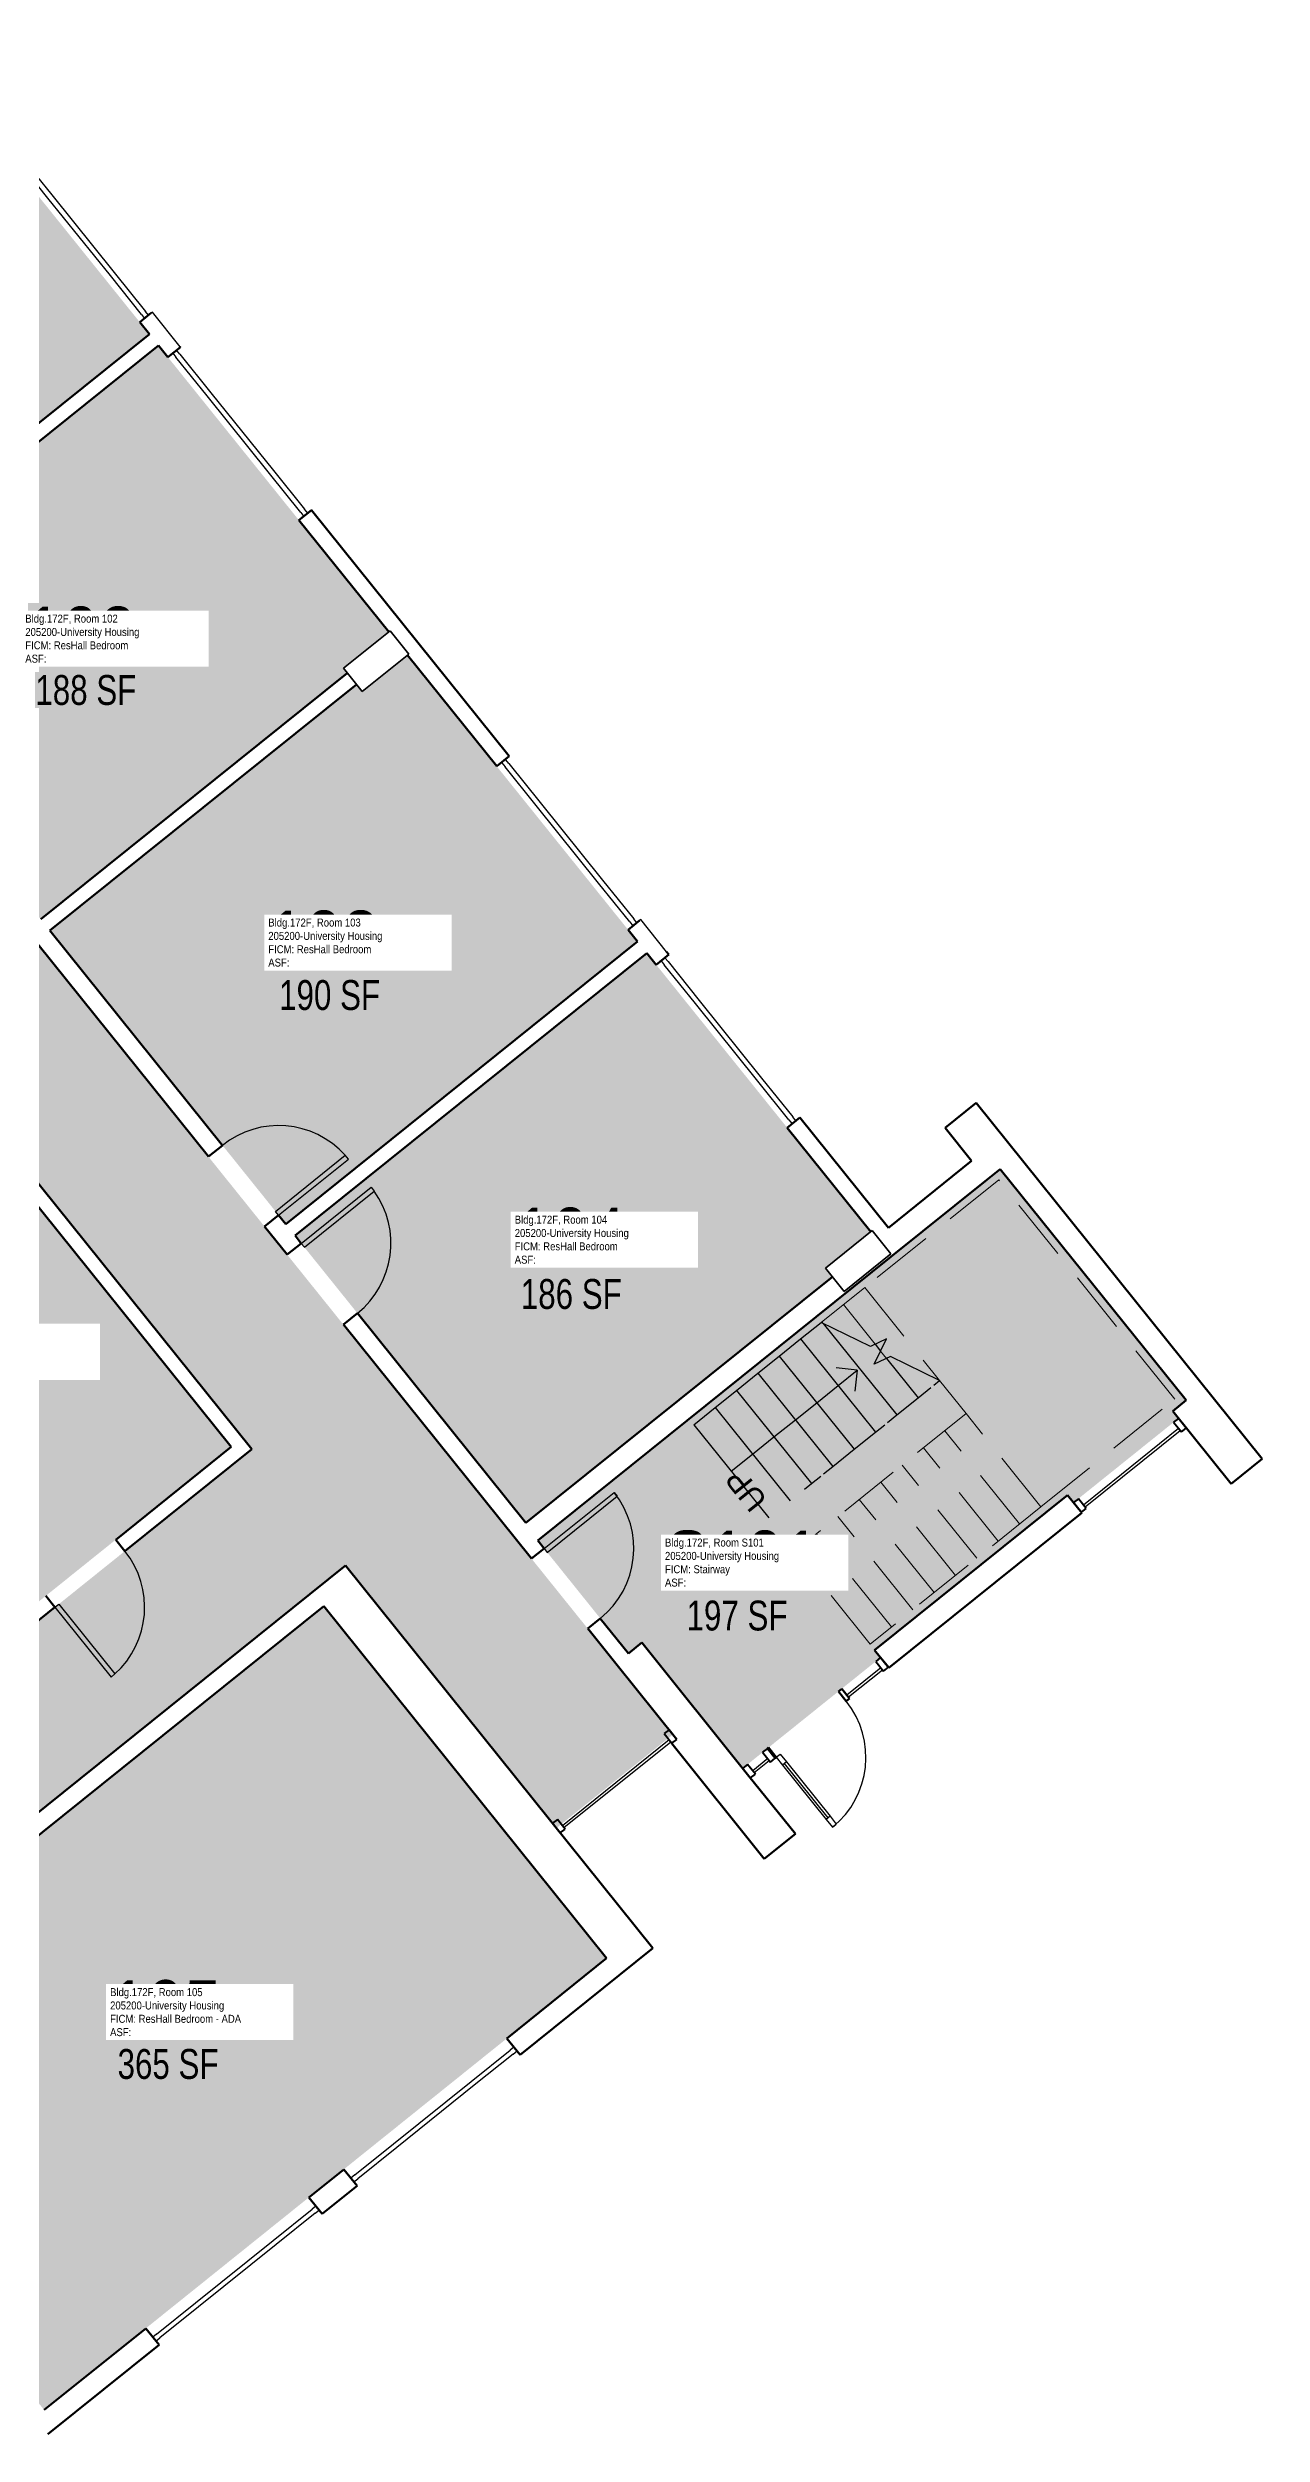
# Model space of a CAD drawing. Header units: inches. Extents: x 69234257 to 69236626, y 27656183 to 27658523.
# Drawn here: x 69236139 to 69236626, y 27656351 to 27657309 of the extents above; entities that cross this region are included whole.
import ezdxf
from ezdxf.enums import TextEntityAlignment as Align

# ---------------------------------------------------------------- set-up
doc = ezdxf.new("R2010")
doc.units = ezdxf.units.IN
doc.header["$LTSCALE"] = 100
doc.header["$MEASUREMENT"] = 0
doc.linetypes.add('DASHED2', pattern=[0.375, 0.25, -0.125])
for name, color, linetype in [('A-COLS', 5, 'CONTINUOUS'), ('A-DOOR', 2, 'CONTINUOUS'), ('A-FLOR', 3, 'CONTINUOUS'), ('A-GLAZ', 1, 'CONTINUOUS'), ('A-IDEN-RNUM', 7, 'CONTINUOUS'), ('A-IDEN-SNUM', 4, 'CONTINUOUS'), ('A-IDEN-VNUM', 4, 'CONTINUOUS'), ('A-WALL', 5, 'CONTINUOUS'), ('AREA-TEXT', 3, 'CONTINUOUS'), ('Rooms-Category-Color', 7, 'CONTINUOUS'), ('Rooms-College-Color', 7, 'CONTINUOUS'), ('Rooms-Department-Color', 7, 'CONTINUOUS'), ('Rooms-Division-Color', 7, 'CONTINUOUS'), ('Rooms-Information', 7, 'CONTINUOUS')]:
    doc.layers.add(name, color=color, linetype=linetype)
doc.styles.add('Arial', font='arial.ttf')
doc.styles.add('CP_AREA', font='arial.ttf', dxfattribs={"height": 15})
doc.styles.add('CP_ROOMSNUMBER', font='arial.ttf', dxfattribs={"height": 1})
doc.styles.add('CP_ROOMVNUMBER', font='arial.ttf', dxfattribs={"width": 0.85, "height": 0.075})

msp = doc.modelspace()

# ---------------------------------------------------------------- hatches: boundary and pattern name
at = {"layer": 'Rooms-Category-Color', "true_color": 0x728ef3}
for points in [[(69236067.04, 27657296.88), (69235943.96, 27657197.99), (69235972.85, 27657162.04), (69235974.73, 27657159.7), (69236038.31, 27657080.57), (69236179.55, 27657194.06), (69236087.13, 27657309.09), (69236068.95, 27657294.49)], [(69236135.94, 27656959.06), (69236259.01, 27657057.94), (69236257.48, 27657059.85), (69236275.65, 27657074.45), (69236183.23, 27657189.48), (69236041.99, 27657075.99)], [(69236375.59, 27656950.06), (69236283.17, 27657065.09), (69236265, 27657050.49), (69236262.69, 27657053.36), (69236139.62, 27656954.48), (69236234.35, 27656836.57)], [(69236330.73, 27656716.62), (69236453.8, 27656815.5), (69236451.02, 27656818.96), (69236469.19, 27656833.56), (69236379.27, 27656945.48), (69236238.03, 27656831.99)], [(69236249.55, 27656683.15), (69236023.72, 27656501.7), (69236137.32, 27656360.31), (69236363.15, 27656541.75)]]:
    msp.add_hatch(color=171, dxfattribs=at).paths.add_polyline_path(points)
at = {"layer": 'Rooms-Category-Color', "true_color": 0xadadad}
for points in [[(69236043.92, 27656353.73), (69236090.64, 27656391.27), (69236005.93, 27656496.71), (69236017.38, 27656505.91), (69236246.81, 27656690.25), (69236258.26, 27656699.44), (69236342.97, 27656594.01), (69236387.65, 27656629.91), (69236389.74, 27656631.59), (69236372.28, 27656653.32), (69236366.81, 27656660.14), (69236327.74, 27656708.77), (69236325.08, 27656712.08), (69236325.04, 27656712.13), (69236230.54, 27656829.74), (69236132.12, 27656952.23), (69236034.49, 27657073.74), (69235969.04, 27657155.21), (69235922.26, 27657117.63), (69235925.65, 27657113.41), (69235968.14, 27657060.53), (69235970.12, 27657058.07), (69236102.94, 27656892.76), (69236220.68, 27656746.22), (69236135.9, 27656678.1), (69236053.47, 27656611.87), (69235968.4, 27656543.52), (69235893.6, 27656636.61), (69235850.66, 27656690.06), (69235716.9, 27656856.54), (69235697.33, 27656880.9), (69235657.62, 27656930.32), (69235657.26, 27656930.76), (69235655.62, 27656932.81), (69235641.17, 27656950.79), (69235635.19, 27656958.24), (69235633.15, 27656960.78), (69235511.92, 27657111.67), (69235511.88, 27657111.72), (69235510.23, 27657113.76), (69235502.2, 27657123.76), (69235484.98, 27657145.19), (69235482.71, 27657148.02), (69235482.67, 27657148.06), (69235430.73, 27657212.72), (69235421.06, 27657224.75), (69235410.33, 27657216.13), (69235383.32, 27657194.43), (69235374.28, 27657187.17), (69235379.14, 27657181.13), (69235359.36, 27657165.24), (69235428.02, 27657079.78), (69235447.8, 27657095.67), (69235492.7, 27657039.79), (69235590.33, 27656918.27), (69235673.71, 27656814.5), (69235786.8, 27656673.74), (69235869.36, 27656570.98), (69235982.93, 27656429.64), (69236021.49, 27656381.64)], [(69236135.05, 27656684.95), (69236212.42, 27656747.12), (69236098.32, 27656889.13), (69236020.95, 27656826.96)], [(69236371.87, 27656664.21), (69236377.23, 27656668.52), (69236382.71, 27656661.7), (69236417.78, 27656618.05), (69236473.13, 27656662.52), (69236470.71, 27656665.54), (69236548.17, 27656727.78), (69236550.6, 27656724.76), (69236592.75, 27656758.62), (69236590.4, 27656761.54), (69236595.76, 27656765.85), (69236521.14, 27656858.71), (69236479.83, 27656825.52), (69236479.83, 27656825.51), (69236459.12, 27656808.88), (69236336.1, 27656710.03), (69236335.47, 27656709.52)]]:
    msp.add_hatch(color=253, dxfattribs=at).paths.add_polyline_path(points)
at = {"layer": 'Rooms-College-Color', "true_color": 0xadadad}
for points in [[(69236067.04, 27657296.88), (69235943.96, 27657197.99), (69235972.85, 27657162.04), (69235974.73, 27657159.7), (69236038.31, 27657080.57), (69236179.55, 27657194.06), (69236087.13, 27657309.09), (69236068.95, 27657294.49)], [(69236043.92, 27656353.73), (69236090.64, 27656391.27), (69236005.93, 27656496.71), (69236017.38, 27656505.91), (69236246.81, 27656690.25), (69236258.26, 27656699.44), (69236342.97, 27656594.01), (69236387.65, 27656629.91), (69236389.74, 27656631.59), (69236372.28, 27656653.32), (69236366.81, 27656660.14), (69236327.74, 27656708.77), (69236325.08, 27656712.08), (69236325.04, 27656712.13), (69236230.54, 27656829.74), (69236132.12, 27656952.23), (69236034.49, 27657073.74), (69235969.04, 27657155.21), (69235922.26, 27657117.63), (69235925.65, 27657113.41), (69235968.14, 27657060.53), (69235970.12, 27657058.07), (69236102.94, 27656892.76), (69236220.68, 27656746.22), (69236135.9, 27656678.1), (69236053.47, 27656611.87), (69235968.4, 27656543.52), (69235893.6, 27656636.61), (69235850.66, 27656690.06), (69235716.9, 27656856.54), (69235697.33, 27656880.9), (69235657.62, 27656930.32), (69235657.26, 27656930.76), (69235655.62, 27656932.81), (69235641.17, 27656950.79), (69235635.19, 27656958.24), (69235633.15, 27656960.78), (69235511.92, 27657111.67), (69235511.88, 27657111.72), (69235510.23, 27657113.76), (69235502.2, 27657123.76), (69235484.98, 27657145.19), (69235482.71, 27657148.02), (69235482.67, 27657148.06), (69235430.73, 27657212.72), (69235421.06, 27657224.75), (69235410.33, 27657216.13), (69235383.32, 27657194.43), (69235374.28, 27657187.17), (69235379.14, 27657181.13), (69235359.36, 27657165.24), (69235428.02, 27657079.78), (69235447.8, 27657095.67), (69235492.7, 27657039.79), (69235590.33, 27656918.27), (69235673.71, 27656814.5), (69235786.8, 27656673.74), (69235869.36, 27656570.98), (69235982.93, 27656429.64), (69236021.49, 27656381.64)], [(69236135.94, 27656959.06), (69236259.01, 27657057.94), (69236257.48, 27657059.85), (69236275.65, 27657074.45), (69236183.23, 27657189.48), (69236041.99, 27657075.99)], [(69236375.59, 27656950.06), (69236283.17, 27657065.09), (69236265, 27657050.49), (69236262.69, 27657053.36), (69236139.62, 27656954.48), (69236234.35, 27656836.57)], [(69236330.73, 27656716.62), (69236453.8, 27656815.5), (69236451.02, 27656818.96), (69236469.19, 27656833.56), (69236379.27, 27656945.48), (69236238.03, 27656831.99)], [(69236135.05, 27656684.95), (69236212.42, 27656747.12), (69236098.32, 27656889.13), (69236020.95, 27656826.96)], [(69236371.87, 27656664.21), (69236377.23, 27656668.52), (69236382.71, 27656661.7), (69236417.78, 27656618.05), (69236473.13, 27656662.52), (69236470.71, 27656665.54), (69236548.17, 27656727.78), (69236550.6, 27656724.76), (69236592.75, 27656758.62), (69236590.4, 27656761.54), (69236595.76, 27656765.85), (69236521.14, 27656858.71), (69236479.83, 27656825.52), (69236479.83, 27656825.51), (69236459.12, 27656808.88), (69236336.1, 27656710.03), (69236335.47, 27656709.52)], [(69236249.55, 27656683.15), (69236023.72, 27656501.7), (69236137.32, 27656360.31), (69236363.15, 27656541.75)]]:
    msp.add_hatch(color=253, dxfattribs=at).paths.add_polyline_path(points)
at = {"layer": 'Rooms-Department-Color', "true_color": 0x604aed}
for points in [[(69236067.04, 27657296.88), (69235943.96, 27657197.99), (69235972.85, 27657162.04), (69235974.73, 27657159.7), (69236038.31, 27657080.57), (69236179.55, 27657194.06), (69236087.13, 27657309.09), (69236068.95, 27657294.49)], [(69236135.94, 27656959.06), (69236259.01, 27657057.94), (69236257.48, 27657059.85), (69236275.65, 27657074.45), (69236183.23, 27657189.48), (69236041.99, 27657075.99)], [(69236375.59, 27656950.06), (69236283.17, 27657065.09), (69236265, 27657050.49), (69236262.69, 27657053.36), (69236139.62, 27656954.48), (69236234.35, 27656836.57)], [(69236330.73, 27656716.62), (69236453.8, 27656815.5), (69236451.02, 27656818.96), (69236469.19, 27656833.56), (69236379.27, 27656945.48), (69236238.03, 27656831.99)], [(69236249.55, 27656683.15), (69236023.72, 27656501.7), (69236137.32, 27656360.31), (69236363.15, 27656541.75)]]:
    msp.add_hatch(color=173, dxfattribs=at).paths.add_polyline_path(points)
at = {"layer": 'Rooms-Department-Color', "true_color": 0xacacac}
for points in [[(69236043.92, 27656353.73), (69236090.64, 27656391.27), (69236005.93, 27656496.71), (69236017.38, 27656505.91), (69236246.81, 27656690.25), (69236258.26, 27656699.44), (69236342.97, 27656594.01), (69236387.65, 27656629.91), (69236389.74, 27656631.59), (69236372.28, 27656653.32), (69236366.81, 27656660.14), (69236327.74, 27656708.77), (69236325.08, 27656712.08), (69236325.04, 27656712.13), (69236230.54, 27656829.74), (69236132.12, 27656952.23), (69236034.49, 27657073.74), (69235969.04, 27657155.21), (69235922.26, 27657117.63), (69235925.65, 27657113.41), (69235968.14, 27657060.53), (69235970.12, 27657058.07), (69236102.94, 27656892.76), (69236220.68, 27656746.22), (69236135.9, 27656678.1), (69236053.47, 27656611.87), (69235968.4, 27656543.52), (69235893.6, 27656636.61), (69235850.66, 27656690.06), (69235716.9, 27656856.54), (69235697.33, 27656880.9), (69235657.62, 27656930.32), (69235657.26, 27656930.76), (69235655.62, 27656932.81), (69235641.17, 27656950.79), (69235635.19, 27656958.24), (69235633.15, 27656960.78), (69235511.92, 27657111.67), (69235511.88, 27657111.72), (69235510.23, 27657113.76), (69235502.2, 27657123.76), (69235484.98, 27657145.19), (69235482.71, 27657148.02), (69235482.67, 27657148.06), (69235430.73, 27657212.72), (69235421.06, 27657224.75), (69235410.33, 27657216.13), (69235383.32, 27657194.43), (69235374.28, 27657187.17), (69235379.14, 27657181.13), (69235359.36, 27657165.24), (69235428.02, 27657079.78), (69235447.8, 27657095.67), (69235492.7, 27657039.79), (69235590.33, 27656918.27), (69235673.71, 27656814.5), (69235786.8, 27656673.74), (69235869.36, 27656570.98), (69235982.93, 27656429.64), (69236021.49, 27656381.64)], [(69236135.05, 27656684.95), (69236212.42, 27656747.12), (69236098.32, 27656889.13), (69236020.95, 27656826.96)], [(69236371.87, 27656664.21), (69236377.23, 27656668.52), (69236382.71, 27656661.7), (69236417.78, 27656618.05), (69236473.13, 27656662.52), (69236470.71, 27656665.54), (69236548.17, 27656727.78), (69236550.6, 27656724.76), (69236592.75, 27656758.62), (69236590.4, 27656761.54), (69236595.76, 27656765.85), (69236521.14, 27656858.71), (69236479.83, 27656825.52), (69236479.83, 27656825.51), (69236459.12, 27656808.88), (69236336.1, 27656710.03), (69236335.47, 27656709.52)]]:
    msp.add_hatch(color=253, dxfattribs=at).paths.add_polyline_path(points)
at = {"layer": 'Rooms-Division-Color', "true_color": 0x604aed}
for points in [[(69236067.04, 27657296.88), (69235943.96, 27657197.99), (69235972.85, 27657162.04), (69235974.73, 27657159.7), (69236038.31, 27657080.57), (69236179.55, 27657194.06), (69236087.13, 27657309.09), (69236068.95, 27657294.49)], [(69236135.94, 27656959.06), (69236259.01, 27657057.94), (69236257.48, 27657059.85), (69236275.65, 27657074.45), (69236183.23, 27657189.48), (69236041.99, 27657075.99)], [(69236375.59, 27656950.06), (69236283.17, 27657065.09), (69236265, 27657050.49), (69236262.69, 27657053.36), (69236139.62, 27656954.48), (69236234.35, 27656836.57)], [(69236330.73, 27656716.62), (69236453.8, 27656815.5), (69236451.02, 27656818.96), (69236469.19, 27656833.56), (69236379.27, 27656945.48), (69236238.03, 27656831.99)], [(69236249.55, 27656683.15), (69236023.72, 27656501.7), (69236137.32, 27656360.31), (69236363.15, 27656541.75)]]:
    msp.add_hatch(color=173, dxfattribs=at).paths.add_polyline_path(points)
at = {"layer": 'Rooms-Division-Color', "true_color": 0xadadad}
for points in [[(69236043.92, 27656353.73), (69236090.64, 27656391.27), (69236005.93, 27656496.71), (69236017.38, 27656505.91), (69236246.81, 27656690.25), (69236258.26, 27656699.44), (69236342.97, 27656594.01), (69236387.65, 27656629.91), (69236389.74, 27656631.59), (69236372.28, 27656653.32), (69236366.81, 27656660.14), (69236327.74, 27656708.77), (69236325.08, 27656712.08), (69236325.04, 27656712.13), (69236230.54, 27656829.74), (69236132.12, 27656952.23), (69236034.49, 27657073.74), (69235969.04, 27657155.21), (69235922.26, 27657117.63), (69235925.65, 27657113.41), (69235968.14, 27657060.53), (69235970.12, 27657058.07), (69236102.94, 27656892.76), (69236220.68, 27656746.22), (69236135.9, 27656678.1), (69236053.47, 27656611.87), (69235968.4, 27656543.52), (69235893.6, 27656636.61), (69235850.66, 27656690.06), (69235716.9, 27656856.54), (69235697.33, 27656880.9), (69235657.62, 27656930.32), (69235657.26, 27656930.76), (69235655.62, 27656932.81), (69235641.17, 27656950.79), (69235635.19, 27656958.24), (69235633.15, 27656960.78), (69235511.92, 27657111.67), (69235511.88, 27657111.72), (69235510.23, 27657113.76), (69235502.2, 27657123.76), (69235484.98, 27657145.19), (69235482.71, 27657148.02), (69235482.67, 27657148.06), (69235430.73, 27657212.72), (69235421.06, 27657224.75), (69235410.33, 27657216.13), (69235383.32, 27657194.43), (69235374.28, 27657187.17), (69235379.14, 27657181.13), (69235359.36, 27657165.24), (69235428.02, 27657079.78), (69235447.8, 27657095.67), (69235492.7, 27657039.79), (69235590.33, 27656918.27), (69235673.71, 27656814.5), (69235786.8, 27656673.74), (69235869.36, 27656570.98), (69235982.93, 27656429.64), (69236021.49, 27656381.64)], [(69236135.05, 27656684.95), (69236212.42, 27656747.12), (69236098.32, 27656889.13), (69236020.95, 27656826.96)], [(69236371.87, 27656664.21), (69236377.23, 27656668.52), (69236382.71, 27656661.7), (69236417.78, 27656618.05), (69236473.13, 27656662.52), (69236470.71, 27656665.54), (69236548.17, 27656727.78), (69236550.6, 27656724.76), (69236592.75, 27656758.62), (69236590.4, 27656761.54), (69236595.76, 27656765.85), (69236521.14, 27656858.71), (69236479.83, 27656825.52), (69236479.83, 27656825.51), (69236459.12, 27656808.88), (69236336.1, 27656710.03), (69236335.47, 27656709.52)]]:
    msp.add_hatch(color=253, dxfattribs=at).paths.add_polyline_path(points)

# ---------------------------------------------------------------- linework, layer by layer
at = {"layer": 'A-COLS', "lineweight": 35}
for p, q in [((69236257.48, 27657059.85), (69236276.19, 27657074.88)), ((69236276.19, 27657074.88), (69236283.71, 27657065.52)), ((69236265, 27657050.49), (69236257.48, 27657059.85)), ((69236283.71, 27657065.52), (69236265, 27657050.49)), ((69236451.02, 27656818.96), (69236469.73, 27656834)), ((69236469.73, 27656834), (69236477.24, 27656824.64)), ((69236458.53, 27656809.61), (69236451.02, 27656818.96)), ((69236477.24, 27656824.64), (69236458.53, 27656809.61))]:
    msp.add_line(p, q, dxfattribs=at)
at = {"layer": 'A-DOOR'}
for p, q in [((69236230.2, 27656841.74), (69236258.22, 27656864.25)), ((69236231.45, 27656840.18), (69236259.47, 27656862.69)), ((69236259.47, 27656862.69), (69236258.22, 27656864.25)), ((69236240.53, 27656828.88), (69236268.56, 27656851.39)), ((69236241.79, 27656827.32), (69236269.81, 27656849.83)), ((69236268.56, 27656851.39), (69236269.81, 27656849.83)), ((69236231.45, 27656840.18), (69236230.2, 27656841.74)), ((69236240.53, 27656828.88), (69236241.79, 27656827.32)), ((69236338.05, 27656706.31), (69236366.11, 27656728.86)), ((69236339.3, 27656704.75), (69236367.37, 27656727.3)), ((69236366.11, 27656728.86), (69236367.37, 27656727.3)), ((69236338.05, 27656706.31), (69236339.3, 27656704.75)), ((69236141.65, 27656682.72), (69236143.21, 27656683.98)), ((69236141.65, 27656682.72), (69236164.17, 27656654.7)), ((69236143.21, 27656683.98), (69236165.72, 27656655.96)), ((69236164.17, 27656654.7), (69236165.72, 27656655.96)), ((69236431.25, 27656622.45), (69236432.8, 27656623.7)), ((69236431.25, 27656622.45), (69236433.75, 27656619.33)), ((69236432.8, 27656623.7), (69236435.31, 27656620.58)), ((69236435.31, 27656620.58), (69236433.75, 27656619.33)), ((69236433.75, 27656619.33), (69236451.29, 27656597.5)), ((69236452.07, 27656598.13), (69236434.53, 27656619.95)), ((69236435.31, 27656620.58), (69236452.85, 27656598.75)), ((69236452.85, 27656598.75), (69236451.29, 27656597.5)), ((69236451.29, 27656597.5), (69236453.79, 27656594.38)), ((69236452.85, 27656598.75), (69236455.35, 27656595.64)), ((69236453.79, 27656594.38), (69236455.35, 27656595.64))]:
    msp.add_line(p, q, dxfattribs=at)
at = {"layer": 'A-DOOR', "lineweight": 25}
for centre, start, end in [((69236231.45, 27656840.18), 41.96508, 128.78034), ((69236240.53, 27656828.88), 308.78034, 35.5956), ((69236338.05, 27656706.31), 308.78034, 38.78034), ((69236141.65, 27656682.72), 311.96508, 38.78034), ((69236431.25, 27656622.45), 308.78034, 38.78034)]:
    msp.add_arc(centre, 36, start, end, dxfattribs=at)
at = {"layer": 'A-FLOR', "linetype": 'DASHED2', "lineweight": 5}
for p, q in [((69236520.54, 27656854.38), (69236466.75, 27656811.16)), ((69236591.31, 27656766.29), (69236520.54, 27656854.38)), ((69236449.3, 27656797.14), (69236466.75, 27656811.16)), ((69236466.75, 27656811.16), (69236496.81, 27656773.74)), ((69236458.17, 27656804.27), (69236470.97, 27656788.34)), ((69236449.6, 27656797.38), (69236450.11, 27656796.74)), ((69236473.15, 27656785.63), (69236475.5, 27656782.7)), ((69236496.81, 27656773.74), (69236507.46, 27656760.49)), ((69236507.46, 27656760.49), (69236438.86, 27656705.37)), ((69236537.52, 27656723.07), (69236507.46, 27656760.49)), ((69236537.52, 27656723.07), (69236591.31, 27656766.29)), ((69236528.95, 27656716.18), (69236498.89, 27656753.6)), ((69236520.37, 27656709.29), (69236490.31, 27656746.71)), ((69236503.22, 27656695.51), (69236473.16, 27656732.93)), ((69236511.8, 27656702.4), (69236481.74, 27656739.82)), ((69236494.65, 27656688.62), (69236464.59, 27656726.04)), ((69236537.52, 27656723.07), (69236468.92, 27656667.95)), ((69236477.5, 27656674.84), (69236447.44, 27656712.26)), ((69236486.07, 27656681.73), (69236456.01, 27656719.15)), ((69236468.92, 27656667.95), (69236438.86, 27656705.37))]:
    msp.add_line(p, q, dxfattribs=at)
at = {"layer": 'A-FLOR'}
for p, q in [((69236432.45, 27656783.6), (69236441.02, 27656790.49)), ((69236441.02, 27656790.49), (69236449.3, 27656797.14)), ((69236441.02, 27656790.49), (69236471.09, 27656753.07)), ((69236469.02, 27656787.43), (69236449.3, 27656797.14)), ((69236450.11, 27656796.74), (69236479.66, 27656759.96)), ((69236475.54, 27656790.49), (69236469.02, 27656787.43)), ((69236470.57, 27656780.39), (69236475.54, 27656790.49)), ((69236470.97, 27656788.34), (69236473.15, 27656785.63)), ((69236423.87, 27656776.71), (69236432.45, 27656783.6)), ((69236432.45, 27656783.6), (69236462.51, 27656746.18)), ((69236463.7, 27656777.92), (69236455.27, 27656778.84)), ((69236477.09, 27656783.45), (69236470.57, 27656780.39)), ((69236475.5, 27656782.7), (69236488.24, 27656766.85)), ((69236496.81, 27656773.74), (69236477.09, 27656783.45)), ((69236406.72, 27656762.93), (69236415.3, 27656769.82)), ((69236415.3, 27656769.82), (69236423.87, 27656776.71)), ((69236415.3, 27656769.82), (69236445.36, 27656732.4)), ((69236423.87, 27656776.71), (69236453.94, 27656739.29)), ((69236447.48, 27656764.89), (69236456.06, 27656771.78)), ((69236456.06, 27656771.78), (69236463.7, 27656777.92)), ((69236463.7, 27656777.92), (69236462.78, 27656769.49)), ((69236488.24, 27656766.85), (69236493.31, 27656770.92)), ((69236494.48, 27656771.86), (69236496.81, 27656773.74)), ((69236398.15, 27656756.04), (69236406.72, 27656762.93)), ((69236406.72, 27656762.93), (69236436.79, 27656725.51)), ((69236438.91, 27656758), (69236447.48, 27656764.89)), ((69236475.96, 27656756.99), (69236479.66, 27656759.96)), ((69236479.66, 27656759.96), (69236488.24, 27656766.85)), ((69236398.15, 27656756.04), (69236428.21, 27656718.62)), ((69236421.76, 27656744.22), (69236430.33, 27656751.11)), ((69236430.33, 27656751.11), (69236438.91, 27656758)), ((69236462.51, 27656746.18), (69236471.09, 27656753.07)), ((69236471.09, 27656753.07), (69236474.79, 27656756.05)), ((69236413.18, 27656737.33), (69236421.76, 27656744.22)), ((69236453.94, 27656739.29), (69236462.51, 27656746.18)), ((69236442.55, 27656730.14), (69236445.36, 27656732.4)), ((69236445.36, 27656732.4), (69236449.07, 27656735.38)), ((69236450.24, 27656736.32), (69236453.94, 27656739.29))]:
    msp.add_line(p, q, dxfattribs=at)
at = {"layer": 'A-GLAZ'}
for p, q in [((69236138.83, 27657248.73), (69236126.3, 27657264.32)), ((69236127.86, 27657265.58), (69236140.39, 27657249.99)), ((69236163.88, 27657217.55), (69236138.83, 27657248.73)), ((69236140.39, 27657249.99), (69236165.44, 27657218.8)), ((69236176.41, 27657201.96), (69236163.88, 27657217.55)), ((69236165.44, 27657218.8), (69236177.97, 27657203.21)), ((69236176.41, 27657201.96), (69236177.66, 27657200.4)), ((69236179.22, 27657201.65), (69236177.97, 27657203.21)), ((69236188.94, 27657186.37), (69236190.19, 27657184.81)), ((69236202.72, 27657169.22), (69236190.19, 27657184.81)), ((69236191.75, 27657186.06), (69236190.5, 27657187.62)), ((69236191.75, 27657186.06), (69236204.28, 27657170.47)), ((69236227.77, 27657138.03), (69236202.72, 27657169.22)), ((69236204.28, 27657170.47), (69236229.33, 27657139.29)), ((69236240.3, 27657122.44), (69236227.77, 27657138.03)), ((69236229.33, 27657139.29), (69236241.86, 27657123.7)), ((69236243.11, 27657122.14), (69236241.86, 27657123.7)), ((69236240.3, 27657122.44), (69236241.55, 27657120.88)), ((69236321.1, 27657021.88), (69236322.35, 27657020.32)), ((69236334.87, 27657004.73), (69236322.35, 27657020.32)), ((69236323.91, 27657021.57), (69236322.65, 27657023.13)), ((69236323.91, 27657021.57), (69236336.43, 27657005.98)), ((69236359.93, 27656973.55), (69236334.87, 27657004.73)), ((69236336.43, 27657005.98), (69236361.49, 27656974.8)), ((69236372.45, 27656957.96), (69236359.93, 27656973.55)), ((69236361.49, 27656974.8), (69236374.01, 27656959.21)), ((69236372.45, 27656957.96), (69236373.71, 27656956.4)), ((69236375.27, 27656957.65), (69236374.01, 27656959.21)), ((69236384.98, 27656942.37), (69236386.23, 27656940.81)), ((69236387.79, 27656942.06), (69236386.54, 27656943.62)), ((69236387.79, 27656942.06), (69236400.32, 27656926.47)), ((69236398.76, 27656925.22), (69236386.23, 27656940.81)), ((69236423.81, 27656894.03), (69236398.76, 27656925.22)), ((69236400.32, 27656926.47), (69236425.37, 27656895.29)), ((69236436.34, 27656878.44), (69236423.81, 27656894.03)), ((69236425.37, 27656895.29), (69236437.9, 27656879.7)), ((69236436.34, 27656878.44), (69236437.59, 27656876.88)), ((69236439.15, 27656878.14), (69236437.9, 27656879.7)), ((69236592.78, 27656754.48), (69236554.59, 27656723.79)), ((69236555.21, 27656723.01), (69236593.41, 27656753.7)), ((69236593.41, 27656753.7), (69236592.78, 27656754.48)), ((69236554.59, 27656723.79), (69236555.21, 27656723.01)), ((69236473.22, 27656658.42), (69236459.58, 27656647.46)), ((69236460.2, 27656646.68), (69236473.85, 27656657.64)), ((69236473.85, 27656657.64), (69236473.22, 27656658.42)), ((69236459.58, 27656647.46), (69236460.2, 27656646.68)), ((69236388.27, 27656629.44), (69236345.39, 27656594.99)), ((69236346.02, 27656594.21), (69236388.89, 27656628.66)), ((69236388.89, 27656628.66), (69236388.27, 27656629.44)), ((69236427.81, 27656621.93), (69236421.77, 27656617.08)), ((69236421.77, 27656617.08), (69236422.4, 27656616.3)), ((69236422.4, 27656616.3), (69236428.44, 27656621.15)), ((69236428.44, 27656621.15), (69236427.81, 27656621.93)), ((69236345.39, 27656594.99), (69236346.02, 27656594.21)), ((69236308.77, 27656492.29), (69236324.36, 27656504.82)), ((69236325.61, 27656503.26), (69236310.02, 27656490.73)), ((69236325.92, 27656506.07), (69236324.36, 27656504.82)), ((69236325.61, 27656503.26), (69236327.17, 27656504.51)), ((69236277.59, 27656467.24), (69236308.77, 27656492.29)), ((69236310.02, 27656490.73), (69236278.84, 27656465.68)), ((69236262, 27656454.71), (69236277.59, 27656467.24)), ((69236278.84, 27656465.68), (69236263.25, 27656453.15)), ((69236262, 27656454.71), (69236260.44, 27656453.46)), ((69236261.69, 27656451.9), (69236263.25, 27656453.15)), ((69236229.25, 27656428.4), (69236244.85, 27656440.93)), ((69236246.1, 27656439.37), (69236230.51, 27656426.84)), ((69236246.4, 27656442.18), (69236244.85, 27656440.93)), ((69236246.1, 27656439.37), (69236247.66, 27656440.62)), ((69236198.07, 27656403.35), (69236229.25, 27656428.4)), ((69236230.51, 27656426.84), (69236199.32, 27656401.79)), ((69236182.48, 27656390.82), (69236198.07, 27656403.35)), ((69236199.32, 27656401.79), (69236183.73, 27656389.26)), ((69236182.48, 27656390.82), (69236180.92, 27656389.57)), ((69236182.17, 27656388.01), (69236183.73, 27656389.26))]:
    msp.add_line(p, q, dxfattribs=at)
at = {"layer": 'A-GLAZ', "lineweight": 40}
for p, q in [((69236592.7, 27656758.58), (69236590.75, 27656757.01)), ((69236590.75, 27656757.01), (69236593.88, 27656753.12)), ((69236595.83, 27656754.68), (69236592.7, 27656758.58)), ((69236593.88, 27656753.12), (69236595.83, 27656754.68)), ((69236473.13, 27656662.52), (69236471.18, 27656660.95)), ((69236471.18, 27656660.95), (69236474.32, 27656657.05)), ((69236476.26, 27656658.62), (69236473.13, 27656662.52)), ((69236474.32, 27656657.05), (69236476.26, 27656658.62)), ((69236343.35, 27656597.53), (69236341.41, 27656595.96)), ((69236346.49, 27656593.63), (69236343.35, 27656597.53)), ((69236341.41, 27656595.96), (69236344.54, 27656592.06)), ((69236344.54, 27656592.06), (69236346.49, 27656593.63))]:
    msp.add_line(p, q, dxfattribs=at)
at = {"layer": 'A-GLAZ', "lineweight": 40, "extrusion": (0, 0, -1)}
for p, q in [((69236552.55, 27656726.32), (69236550.6, 27656724.76)), ((69236550.6, 27656724.76), (69236553.73, 27656720.86)), ((69236555.68, 27656722.43), (69236552.55, 27656726.32)), ((69236553.73, 27656720.86), (69236555.68, 27656722.43)), ((69236388.18, 27656633.54), (69236386.23, 27656631.97)), ((69236386.23, 27656631.97), (69236389.36, 27656628.08)), ((69236391.31, 27656629.64), (69236388.18, 27656633.54)), ((69236389.36, 27656628.08), (69236391.31, 27656629.64)), ((69236427.72, 27656626.03), (69236425.77, 27656624.47)), ((69236430.86, 27656622.13), (69236427.72, 27656626.03)), ((69236419.73, 27656619.61), (69236417.78, 27656618.05)), ((69236422.87, 27656615.71), (69236419.73, 27656619.61)), ((69236420.92, 27656614.15), (69236422.87, 27656615.71)), ((69236425.77, 27656624.47), (69236428.91, 27656620.57)), ((69236428.91, 27656620.57), (69236430.86, 27656622.13)), ((69236420.29, 27656614.93), (69236420.92, 27656614.15))]:
    msp.add_line(p, q, dxfattribs=at)
at = {"layer": 'A-WALL', "lineweight": 50}
for p, q in [((69236180.34, 27657202.55), (69236175.72, 27657198.83)), ((69236179.55, 27657194.06), (69236038.31, 27657080.57)), ((69236175.72, 27657198.83), (69236179.55, 27657194.06)), ((69236041.99, 27657075.99), (69236183.23, 27657189.48)), ((69236183.23, 27657189.48), (69236186.99, 27657184.8)), ((69236186.99, 27657184.8), (69236192.06, 27657188.87)), ((69236192.06, 27657188.87), (69236191.97, 27657188.98)), ((69236244.67, 27657123.39), (69236239.6, 27657119.32)), ((69236239.6, 27657119.32), (69236275.65, 27657074.45)), ((69236324.06, 27657024.58), (69236244.67, 27657123.39)), ((69236220.68, 27656746.22), (69235968.3, 27657060.34)), ((69236259.01, 27657057.94), (69236135.94, 27656959.06)), ((69236283.17, 27657065.09), (69236318.99, 27657020.51)), ((69236139.62, 27656954.48), (69236262.69, 27657053.36)), ((69236061.39, 27657040.27), (69236203.25, 27656863.7)), ((69236318.99, 27657020.51), (69236324.06, 27657024.58)), ((69236208.9, 27656868.24), (69236139.62, 27656954.48)), ((69236376.39, 27656958.55), (69236371.76, 27656954.83)), ((69236371.76, 27656954.83), (69236375.59, 27656950.06)), ((69236375.59, 27656950.06), (69236234.35, 27656836.57)), ((69236238.03, 27656831.99), (69236379.27, 27656945.48)), ((69236379.27, 27656945.48), (69236383.03, 27656940.8)), ((69236383.03, 27656940.8), (69236388.1, 27656944.87)), ((69236388.1, 27656944.87), (69236387.24, 27656945.94)), ((69236098.32, 27656889.13), (69236212.42, 27656747.12)), ((69236511.5, 27656885.28), (69236499.03, 27656875.26)), ((69236626.36, 27656742.33), (69236511.5, 27656885.28)), ((69236440.71, 27656879.39), (69236435.64, 27656875.32)), ((69236435.64, 27656875.32), (69236469.19, 27656833.56)), ((69236476.25, 27656835.15), (69236440.71, 27656879.39)), ((69236499.03, 27656875.26), (69236509.63, 27656861.97)), ((69236203.25, 27656863.7), (69236208.9, 27656868.24)), ((69236509.63, 27656861.97), (69236476.25, 27656835.15)), ((69236515.78, 27656854.41), (69236521.14, 27656858.71)), ((69236521.14, 27656858.71), (69236595.76, 27656765.85)), ((69236477.29, 27656823.48), (69236515.74, 27656854.37)), ((69236231.45, 27656840.18), (69236225.8, 27656835.64)), ((69236234.35, 27656836.57), (69236231.45, 27656840.18)), ((69236225.8, 27656835.64), (69236234.88, 27656824.34)), ((69236234.88, 27656824.34), (69236240.53, 27656828.88)), ((69236240.53, 27656828.88), (69236238.03, 27656831.99)), ((69236335.47, 27656709.52), (69236477.3, 27656823.48)), ((69236330.73, 27656716.62), (69236453.8, 27656815.5)), ((69236263.08, 27656800.81), (69236257.43, 27656796.27)), ((69236330.73, 27656716.62), (69236263.08, 27656800.81)), ((69236257.43, 27656796.27), (69236332.98, 27656702.24)), ((69236595.76, 27656765.85), (69236590.4, 27656761.54)), ((69236590.4, 27656761.54), (69236613.89, 27656732.31)), ((69236212.42, 27656747.12), (69236166.04, 27656709.85)), ((69236169.72, 27656705.27), (69236220.68, 27656746.22)), ((69236613.89, 27656732.31), (69236626.36, 27656742.33)), ((69236548.17, 27656727.78), (69236470.71, 27656665.54)), ((69236553.89, 27656720.66), (69236548.17, 27656727.78)), ((69236476.42, 27656658.42), (69236553.89, 27656720.66)), ((69236166.04, 27656709.85), (69236169.72, 27656705.27)), ((69236332.98, 27656702.24), (69236338.05, 27656706.31)), ((69236338.05, 27656706.31), (69236335.47, 27656709.52)), ((69236258.26, 27656699.44), (69236123.88, 27656591.48)), ((69236381.73, 27656545.78), (69236258.26, 27656699.44)), ((69236114.37, 27656660.8), (69236141.65, 27656682.72)), ((69236128.42, 27656585.83), (69236249.55, 27656683.15)), ((69236141.65, 27656682.72), (69236137.97, 27656687.3)), ((69236249.55, 27656683.15), (69236363.15, 27656541.75)), ((69236360.6, 27656678.24), (69236355.53, 27656674.17)), ((69236355.53, 27656674.17), (69236366.81, 27656660.14)), ((69236371.87, 27656664.21), (69236360.6, 27656678.24)), ((69236377.23, 27656668.52), (69236371.87, 27656664.21)), ((69236420.29, 27656614.93), (69236377.23, 27656668.52)), ((69236470.71, 27656665.54), (69236476.42, 27656658.42)), ((69236366.81, 27656660.14), (69236391.31, 27656629.64)), ((69236457.54, 27656649.99), (69236456.18, 27656648.89)), ((69236456.18, 27656648.89), (69236459.31, 27656644.99)), ((69236460.67, 27656646.09), (69236457.54, 27656649.99)), ((69236459.31, 27656644.99), (69236460.67, 27656646.09)), ((69236389.26, 27656628), (69236426.45, 27656581.71)), ((69236428.11, 27656626.34), (69236427.72, 27656626.03)), ((69236427.72, 27656626.03), (69236430.86, 27656622.13)), ((69236431.25, 27656622.45), (69236428.11, 27656626.34)), ((69236430.86, 27656622.13), (69236431.25, 27656622.45)), ((69236438.93, 27656591.73), (69236420.29, 27656614.93)), ((69236426.45, 27656581.71), (69236438.93, 27656591.73)), ((69236363.15, 27656541.75), (69236323.1, 27656509.58)), ((69236328.42, 27656502.95), (69236381.73, 27656545.78)), ((69236323.1, 27656509.58), (69236328.42, 27656502.95)), ((69236257.62, 27656456.96), (69236243.59, 27656445.69)), ((69236262.94, 27656450.34), (69236257.62, 27656456.96)), ((69236243.59, 27656445.69), (69236248.91, 27656439.06)), ((69236248.91, 27656439.06), (69236262.94, 27656450.34)), ((69236178.1, 27656393.08), (69236137.32, 27656360.31)), ((69236138.76, 27656350.56), (69236183.43, 27656386.45)), ((69236183.43, 27656386.45), (69236178.1, 27656393.08))]:
    msp.add_line(p, q, dxfattribs=at)
at = {"layer": 'A-WALL'}
for p, q in [((69236180.78, 27657202.9), (69236180.34, 27657202.55)), ((69236191.97, 27657188.98), (69236180.78, 27657202.9)), ((69236191.25, 27657188.22), (69236192.06, 27657188.87)), ((69236244.64, 27657123.43), (69236243.83, 27657122.78)), ((69236376.83, 27656958.9), (69236376.39, 27656958.55)), ((69236387.24, 27656945.94), (69236376.83, 27656958.9))]:
    msp.add_line(p, q, dxfattribs=at)

# ---------------------------------------------------------------- texts
at = {"layer": 'A-FLOR', "style": 'Arial'}
msp.add_text('UP', height=9, rotation=128.78034, dxfattribs=at).set_placement((69236428.1, 27656725.76))
at = {"layer": 'A-IDEN-RNUM', "style": 'CP_ROOMSNUMBER'}
for s, p in [('0103-00', (69236227.3, 27656940)), ('0104-00', (69236326.24, 27656820.67)), ('S101-00', (69236386.57, 27656690.98)), ('0105-00', (69236163.79, 27656510.42))]:
    msp.add_text(s, height=1, dxfattribs=at).set_placement(p)
at = {"layer": 'A-IDEN-SNUM', "style": 'CP_ROOMSNUMBER'}
for s, p in [('172F010300', (69236227.3, 27656940)), ('172F010400', (69236326.24, 27656820.67)), ('172FS10100', (69236386.57, 27656690.98)), ('172F010500', (69236163.79, 27656510.42))]:
    msp.add_text(s, height=1, dxfattribs=at).set_placement(p)
at = {"layer": 'A-IDEN-VNUM', "style": 'CP_ROOMVNUMBER', "width": 0.85}
for s, p in [('102', (69236129.74, 27657062.07)), ('103', (69236227.3, 27656940)), ('104', (69236326.24, 27656820.67)), ('S101', (69236386.57, 27656690.98)), ('105', (69236163.79, 27656510.42))]:
    msp.add_text(s, height=22.5, dxfattribs=at).set_placement(p)
at = {"layer": 'AREA-TEXT', "style": 'CP_AREA', "width": 0.75}
for s, p in [('188 SF', (69236154.05, 27657051.14)), ('190 SF', (69236251.92, 27656928.62)), ('186 SF', (69236348.95, 27656808.55)), ('197 SF', (69236415.49, 27656679.4)), ('365 SF', (69236187.05, 27656499.29))]:
    msp.add_text(s, height=12, dxfattribs=at).set_placement(p, align=Align.MIDDLE_CENTER)

# ---------------------------------------------------------------- next in the draw order: texts
at = {"layer": 'Rooms-Information', "char_height": 3.2143, "width": 72, "attachment_point": 7, "style": 'CP_ROOMVNUMBER', "bg_fill": 3, "box_fill_scale": 1.5, "bg_fill_color": 256, "bg_fill_true_color": 13158600, "bg_fill_transparency": 0}
for s, insert in [('Bldg.172F, Room 102^M^J205200-University Housing^M^JFICM: ResHall Bedroom^M^JASF: ', (69236129.74, 27657062.07)), ('Bldg.172F, Room 103^M^J205200-University Housing^M^JFICM: ResHall Bedroom^M^JASF: ', (69236227.3, 27656940)), ('Bldg.172F, Room 104^M^J205200-University Housing^M^JFICM: ResHall Bedroom^M^JASF: ', (69236326.24, 27656820.67)), ('Bldg.172F, Room 134^M^J205200-University Housing^M^JFICM: Custodial^M^JASF: ', (69236086.06, 27656775.62)), ('Bldg.172F, Room S101^M^J205200-University Housing^M^JFICM: Stairway^M^JASF: ', (69236386.57, 27656690.98)), ('Bldg.172F, Room 105^M^J205200-University Housing^M^JFICM: ResHall Bedroom - ADA^M^JASF: ', (69236163.79, 27656510.42))]:
    msp.add_mtext(s, dxfattribs=dict(at, insert=insert))

doc.saveas('drawing.dxf')
